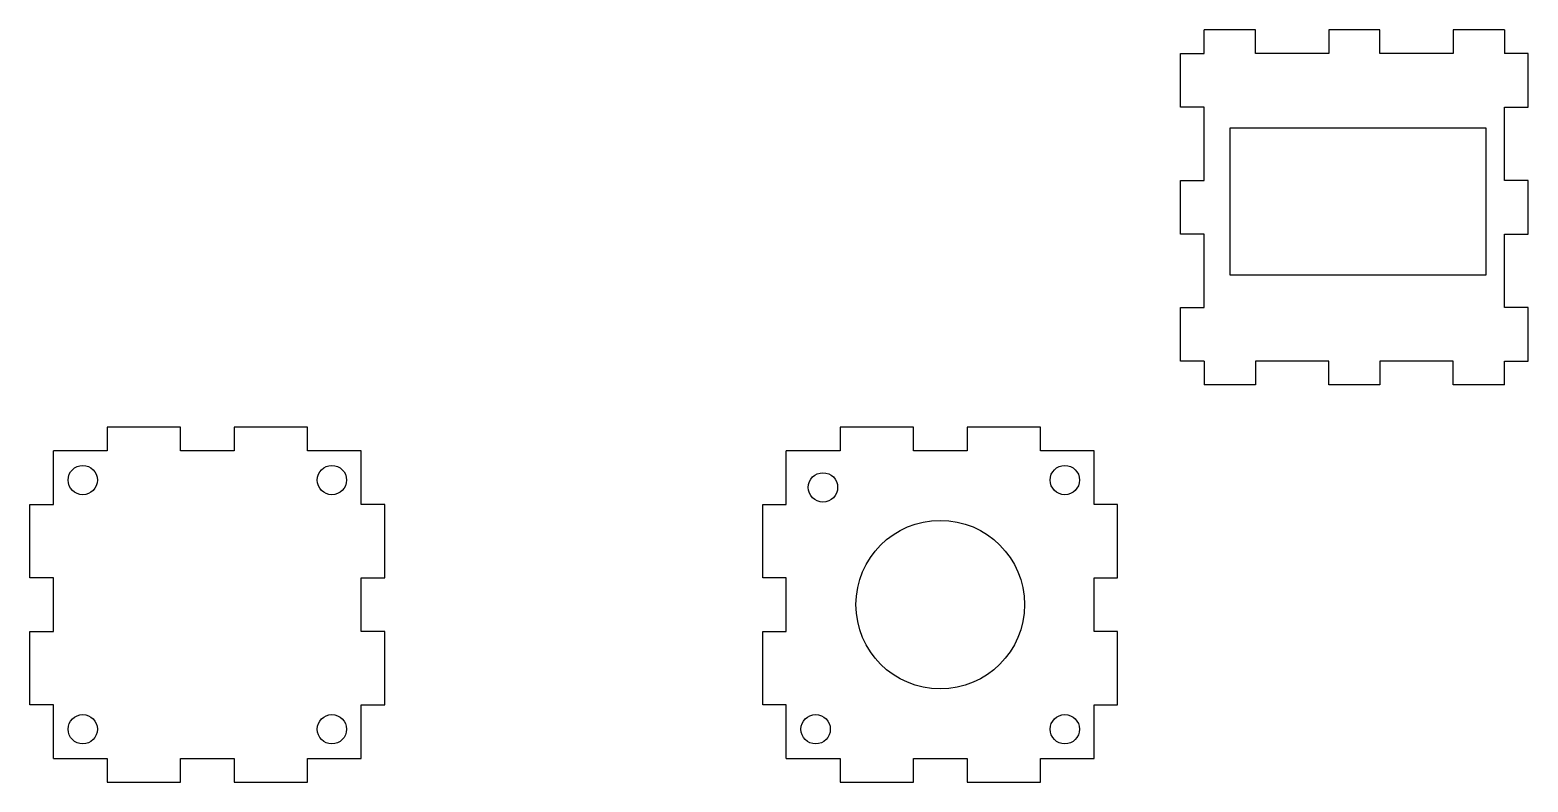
# Model space of a CAD drawing. Header units: millimetres. Extents: x -124 to 80, y -24 to 78.
import ezdxf

# ---------------------------------------------------------------- set-up
doc = ezdxf.new("R2010")
doc.units = ezdxf.units.MM
doc.layers.get('0').update_dxf_attribs({"lineweight": 25, "true_color": 0xffffff})

msp = doc.modelspace()

# ---------------------------------------------------------------- linework, layer by layer
for p, q in [((36, 75.2), (36, 78.4)), ((43, 78.4), (36, 78.4)), ((43, 75.2), (43, 78.4)), ((60, 78.4), (53, 78.4)), ((53, 78.4), (53, 75.2)), ((60, 75.2), (60, 78.4)), ((77, 78.4), (70, 78.4)), ((70, 78.4), (70, 75.2)), ((77, 78.4), (77, 75.2)), ((32.8, 75.2), (36, 75.2)), ((32.8, 67.87), (32.8, 75.2)), ((53, 75.2), (43, 75.2)), ((70, 75.2), (60, 75.2)), ((80.2, 75.2), (77, 75.2)), ((80.2, 67.87), (80.2, 75.2)), ((36, 67.87), (32.8, 67.87)), ((36, 57.87), (36, 67.87)), ((77, 57.87), (77, 67.87)), ((77, 67.87), (80.2, 67.87)), ((74.5, 65), (39.5, 65)), ((39.5, 65), (39.5, 45)), ((74.5, 45), (74.5, 65)), ((32.8, 50.53), (32.8, 57.87)), ((32.8, 57.87), (36, 57.87)), ((80.2, 57.87), (77, 57.87)), ((80.2, 50.53), (80.2, 57.87)), ((36, 50.53), (32.8, 50.53)), ((36, 40.53), (36, 50.53)), ((77, 40.53), (77, 50.53)), ((77, 50.53), (80.2, 50.53)), ((39.5, 45), (74.5, 45)), ((32.8, 33.2), (32.8, 40.53)), ((32.8, 40.53), (36, 40.53)), ((80.2, 40.53), (77, 40.53)), ((80.2, 33.2), (80.2, 40.53)), ((36, 33.2), (32.8, 33.2)), ((36, 33.2), (36, 30)), ((53, 33.2), (43, 33.2)), ((43, 33.2), (43, 30)), ((53, 30), (53, 33.2)), ((70, 33.2), (60, 33.2)), ((60, 33.2), (60, 30)), ((70, 30), (70, 33.2)), ((77, 33.2), (80.2, 33.2)), ((77, 30), (77, 33.2)), ((43, 30), (36, 30)), ((60, 30), (53, 30)), ((77, 30), (70, 30)), ((-103.67, 24.2), (-113.67, 24.2)), ((-113.67, 24.2), (-113.67, 21)), ((-103.67, 21), (-103.67, 24.2)), ((-86.33, 24.2), (-96.33, 24.2)), ((-96.33, 24.2), (-96.33, 21)), ((-86.33, 21), (-86.33, 24.2)), ((-3.67, 24.2), (-13.67, 24.2)), ((-13.67, 24.2), (-13.67, 21)), ((-3.67, 21), (-3.67, 24.2)), ((13.67, 24.2), (3.67, 24.2)), ((3.67, 24.2), (3.67, 21)), ((13.67, 21), (13.67, 24.2)), ((-113.67, 21), (-121, 21)), ((-121, 13.67), (-121, 21)), ((-96.33, 21), (-103.67, 21)), ((-79, 21), (-86.33, 21)), ((-79, 13.67), (-79, 21)), ((-13.67, 21), (-21, 21)), ((-21, 13.67), (-21, 21)), ((3.67, 21), (-3.67, 21)), ((21, 21), (13.67, 21)), ((21, 13.67), (21, 21)), ((-124.2, 3.67), (-124.2, 13.67)), ((-124.2, 13.67), (-121, 13.67)), ((-75.8, 13.67), (-79, 13.67)), ((-75.8, 3.67), (-75.8, 13.67)), ((-24.2, 3.67), (-24.2, 13.67)), ((-24.2, 13.67), (-21, 13.67)), ((24.2, 13.67), (21, 13.67)), ((24.2, 3.67), (24.2, 13.67)), ((-121, 3.67), (-124.2, 3.67)), ((-121, -3.67), (-121, 3.67)), ((-79, -3.67), (-79, 3.67)), ((-79, 3.67), (-75.8, 3.67)), ((-21, 3.67), (-24.2, 3.67)), ((-21, -3.67), (-21, 3.67)), ((21, -3.67), (21, 3.67)), ((21, 3.67), (24.2, 3.67)), ((-124.2, -13.67), (-124.2, -3.67)), ((-124.2, -3.67), (-121, -3.67)), ((-75.8, -3.67), (-79, -3.67)), ((-75.8, -13.67), (-75.8, -3.67)), ((-24.2, -13.67), (-24.2, -3.67)), ((-24.2, -3.67), (-21, -3.67)), ((24.2, -3.67), (21, -3.67)), ((24.2, -13.67), (24.2, -3.67)), ((-121, -13.67), (-124.2, -13.67)), ((-121, -21), (-121, -13.67)), ((-79, -21), (-79, -13.67)), ((-79, -13.67), (-75.8, -13.67)), ((-21, -13.67), (-24.2, -13.67)), ((-21, -21), (-21, -13.67)), ((21, -21), (21, -13.67)), ((21, -13.67), (24.2, -13.67)), ((-121, -21), (-113.67, -21)), ((-113.67, -21), (-113.67, -24.2)), ((-103.67, -24.2), (-103.67, -21)), ((-103.67, -21), (-96.33, -21)), ((-96.33, -21), (-96.33, -24.2)), ((-86.33, -24.2), (-86.33, -21)), ((-86.33, -21), (-79, -21)), ((-21, -21), (-13.67, -21)), ((-13.67, -21), (-13.67, -24.2)), ((-3.67, -24.2), (-3.67, -21)), ((-3.67, -21), (3.67, -21)), ((3.67, -21), (3.67, -24.2)), ((13.67, -24.2), (13.67, -21)), ((13.67, -21), (21, -21)), ((-113.67, -24.2), (-103.67, -24.2)), ((-96.33, -24.2), (-86.33, -24.2)), ((-13.67, -24.2), (-3.67, -24.2)), ((3.67, -24.2), (13.67, -24.2))]:
    msp.add_line(p, q)
for centre, radius in [((-117, 17), 2), ((-83, 17), 2), ((17, 17), 2), ((-16, 16), 2), ((0, 0), 11.5), ((-117, -17), 2), ((-83, -17), 2), ((-17, -17), 2), ((17, -17), 2)]:
    msp.add_circle(centre, radius)

doc.saveas('drawing.dxf')
